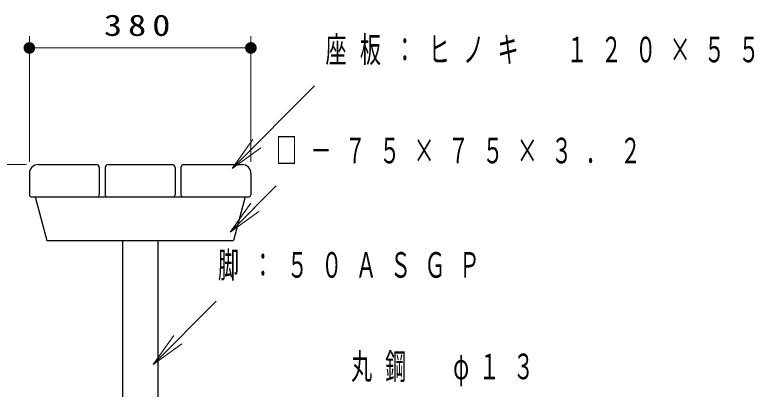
# Model space of a CAD drawing. Units: millimetres on the paper, with parts at other scales. Extents: x -365 to 0, y -5 to 257.
# Drawn here: x -208.1 to -144.6, y 99 to 131.1 of the extents above; entities that cross this region are included whole.
import ezdxf

# ---------------------------------------------------------------- set-up
doc = ezdxf.new("R2010")
doc.units = ezdxf.units.MM
doc.layers.add('1_20', color=7, linetype='Continuous', lineweight=25)
doc.styles.add('ＭＳ ゴシック', font='')
doc.styles.get('ＭＳ ゴシック').set_extended_font_data('MS Gothic')

# ---------------------------------------------------------------- blocks, each defined once
blk = doc.blocks.new('open_arrow')
at = {"color": 0, "linetype": 'Continuous', "lineweight": -2}
blk.add_lwpolyline([(7.5, 1.25), (0, 0), (7.5, -1.25)], dxfattribs=at)
blk = doc.blocks.new('filled_dot')
at = {"color": 0, "linetype": 'Continuous', "lineweight": -2, "const_width": 1.25}
blk.add_lwpolyline([(-0.625, 0, 1), (0.625, 0, 1)], format="xyb", close=True, dxfattribs=at)

msp = doc.modelspace()

# ---------------------------------------------------------------- linework, layer by layer
at = {"layer": '1_20', "lineweight": 13}
for p, q in [((-206.809, 118.523), (-206.809, 129.273)), ((-187.809, 118.523), (-187.809, 129.273)), ((-206.809, 128.273), (-187.809, 128.273)), ((-189.425, 117.943), (-182.354, 125.014)), ((-207.059, 118.273), (-238.309, 118.273)), ((-185.631, 116.447), (-189.591, 112.487)), ((-189.591, 112.487), (-187.823, 114.962)), ((-189.591, 112.487), (-187.47, 114.609)), ((-187.116, 114.255), (-189.591, 112.487)), ((-196.199, 101.145), (-190.788, 106.556))]:
    msp.add_line(p, q, dxfattribs=at)
at = {"layer": '1_20', "color": 3}
for p, q in [((-206.059, 118.273), (-201.059, 118.273)), ((-200.809, 118.023), (-200.809, 115.673)), ((-200.309, 118.023), (-200.309, 115.673)), ((-200.059, 118.273), (-194.559, 118.273)), ((-194.309, 118.023), (-194.309, 115.673)), ((-193.809, 118.023), (-193.809, 115.673)), ((-193.559, 118.273), (-188.559, 118.273)), ((-206.809, 117.523), (-206.809, 115.673)), ((-187.809, 117.523), (-187.809, 115.673)), ((-206.659, 115.523), (-187.959, 115.523)), ((-206.309, 115.523), (-205.305, 111.773)), ((-188.309, 115.523), (-189.314, 111.773)), ((-205.305, 111.773), (-189.314, 111.773)), ((-198.822, 111.773), (-198.822, 85.773)), ((-195.797, 111.773), (-195.797, 85.773))]:
    msp.add_line(p, q, dxfattribs=at)
for centre, radius, start, end in [((-206.059, 117.523), 0.75, 89.99998, 179.99996), ((-201.059, 118.023), 0.25, 0, 89.99998), ((-200.059, 118.023), 0.25, 89.99998, 179.99996), ((-194.559, 118.023), 0.25, 0, 89.99998), ((-193.559, 118.023), 0.25, 89.99998, 179.99996), ((-188.559, 117.523), 0.75, 0, 89.99998), ((-206.659, 115.673), 0.15, 179.99998, 270.00003), ((-200.959, 115.673), 0.15, 270.00002, 0), ((-200.159, 115.673), 0.15, 179.99998, 270.00003), ((-194.459, 115.673), 0.15, 270.00002, 0), ((-193.659, 115.673), 0.15, 179.99998, 270.00003), ((-187.959, 115.673), 0.15, 270.00002, 0)]:
    msp.add_arc(centre, radius, start, end, dxfattribs=at)

# ---------------------------------------------------------------- block references
at = {"layer": '1_20', "lineweight": 13, "xscale": 0.4, "yscale": 0.4}
msp.add_blockref('filled_dot', (-206.809, 128.273), dxfattribs=at)
at = {"layer": '1_20', "lineweight": 13}
for name, p, xscale, yscale, rotation in [('filled_dot', (-187.809, 128.273), 0.4, 0.4, 180), ('open_arrow', (-189.425, 117.943), 0.4, 0.4, 45), ('open_arrow', (-185.631, 116.447), 0.001, 0.001, 225), ('open_arrow', (-196.199, 101.145), 0.4, 0.4, 45)]:
    msp.add_blockref(name, p, dxfattribs=dict(at, xscale=xscale, yscale=yscale, rotation=rotation))

# ---------------------------------------------------------------- texts
at = {"layer": '1_20', "style": 'ＭＳ ゴシック'}
for s, insert, char_height, attachment_point in [('\\T1.33;\\W1.25;380', (-197.309, 129.273), 1.833, 8), ('\\T1.64;\\W0.6;座板：ヒノキ\u3000１２０×５５', (-181.41, 128.014), 2.199, 4), ('\\T1.64;\\W0.6;□－７５×７５×３．２', (-185.656, 119.447), 2.199, 4), ('\\T1.64;\\W0.6;脚：５０ＡＳＧＰ', (-190.629, 109.556), 2.199, 4), ('\\T1.62;\\W0.6;丸鋼\u3000φ１３', (-179.207, 100.675), 2.199, 4)]:
    msp.add_mtext(s, dxfattribs=dict(at, insert=insert, char_height=char_height, attachment_point=attachment_point))

doc.saveas('drawing.dxf')
